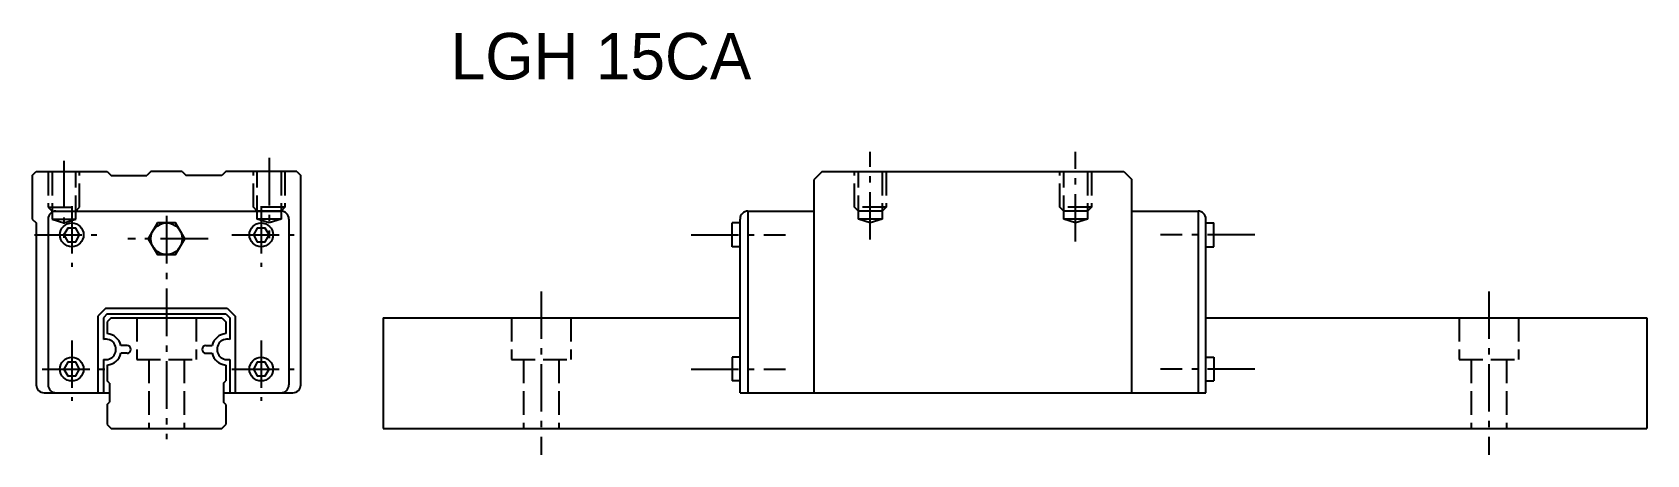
# Model space of a CAD drawing. Extents: x 538 to 742, y 159 to 212.
import ezdxf

# ---------------------------------------------------------------- set-up
doc = ezdxf.new("R2010")
doc.units = 0
doc.header["$MEASUREMENT"] = 0
doc.linetypes.add('DASHED', pattern=[4, 3, -1])
doc.linetypes.add('SCENTER', pattern=[9.2, 6, -1.2, 0.8, -1.2])
doc.layers.get('0').update_dxf_attribs({"linetype": 'CONTINUOUS'})
for name, color, linetype in [('CON', 2, 'CONTINUOUS'), ('DAS', 3, 'DASHED'), ('SCEN', 1, 'SCENTER')]:
    doc.layers.add(name, color=color, linetype=linetype)
doc.styles.add('CHINA', font='C2', dxfattribs={"bigfont": 'CHINA'})

msp = doc.modelspace()

# ---------------------------------------------------------------- linework, layer by layer
at = {"layer": 'CON'}
for p, q in [((537.63, 194.07), (538.13, 194.57)), ((538.13, 194.57), (547.13, 194.57)), ((547.13, 194.57), (547.63, 194.07)), ((552.63, 194.57), (552.13, 194.07)), ((556.63, 194.57), (552.63, 194.57)), ((556.63, 194.57), (557.13, 194.07)), ((562.13, 194.57), (561.63, 194.07)), ((571.13, 194.57), (562.13, 194.57)), ((571.13, 194.57), (571.63, 194.07)), ((637.66, 194.57), (636.66, 193.57)), ((637.66, 194.57), (675.86, 194.57)), ((675.86, 194.57), (676.86, 193.57)), ((537.63, 194.07), (537.63, 188.57)), ((547.63, 194.07), (552.13, 194.07)), ((561.63, 194.07), (557.13, 194.07)), ((571.63, 167.57), (571.63, 194.07)), ((636.66, 166.57), (636.66, 193.57)), ((676.86, 166.57), (676.86, 193.57)), ((537.63, 188.57), (538.13, 188.07)), ((539.63, 188.57), (539.63, 167.57)), ((540.63, 189.57), (569.13, 189.57)), ((570.13, 188.57), (570.13, 167.57)), ((627.26, 166.57), (627.26, 188.57)), ((628.26, 189.57), (636.66, 189.57)), ((628.26, 189.57), (628.26, 166.57)), ((676.86, 189.57), (685.26, 189.57)), ((685.26, 189.57), (685.26, 166.57)), ((686.26, 166.57), (686.26, 188.57)), ((538.13, 188.07), (538.13, 167.57)), ((626.26, 185.07), (626.26, 188.07)), ((627.26, 188.07), (626.26, 188.07)), ((686.26, 188.07), (687.26, 188.07)), ((687.26, 185.07), (687.26, 188.07)), ((627.26, 185.07), (626.26, 185.07)), ((686.26, 185.07), (687.26, 185.07)), ((546.93, 177.27), (545.93, 176.27)), ((545.93, 176.27), (545.93, 166.57)), ((547.13, 176.57), (546.63, 176.07)), ((546.63, 176.07), (546.63, 173.33)), ((546.93, 177.27), (562.33, 177.27)), ((547.13, 176.57), (562.13, 176.57)), ((547.63, 176.07), (547.13, 175.57)), ((547.63, 176.07), (561.63, 176.07)), ((561.63, 176.07), (562.13, 175.57)), ((562.13, 176.57), (562.63, 176.07)), ((562.33, 177.27), (563.33, 176.27)), ((562.63, 176.07), (562.63, 173.33)), ((563.33, 176.27), (563.33, 166.57)), ((582.08, 176.07), (582.08, 162.07)), ((582.08, 176.07), (627.26, 176.07)), ((686.26, 176.07), (742.08, 176.07)), ((742.08, 176.07), (742.08, 162.07)), ((547.13, 175.57), (547.13, 174.06)), ((562.13, 175.57), (562.13, 174.07)), ((549.63, 172.57), (548.85, 172.57)), ((559.63, 172.57), (560.4, 172.57)), ((546.63, 170.8), (546.63, 166.57)), ((547.13, 170.08), (547.13, 168.07)), ((549.63, 171.57), (548.85, 171.57)), ((559.63, 171.57), (560.4, 171.57)), ((562.13, 170.07), (562.13, 168.07)), ((562.63, 170.8), (562.63, 166.57)), ((626.26, 171.07), (626.26, 168.07)), ((627.26, 171.07), (626.26, 171.07)), ((686.26, 171.07), (687.26, 171.07)), ((687.26, 171.07), (687.26, 168.07)), ((547.43, 167.77), (547.13, 168.07)), ((547.43, 167.77), (547.43, 165.37)), ((561.83, 167.77), (562.13, 168.07)), ((561.83, 167.77), (561.83, 165.37)), ((627.26, 168.07), (626.26, 168.07)), ((686.26, 168.07), (687.26, 168.07)), ((539.13, 166.57), (547.43, 166.57)), ((561.83, 166.57), (570.63, 166.57)), ((627.26, 166.57), (686.26, 166.57)), ((547.13, 165.07), (547.43, 165.37)), ((547.13, 165.07), (547.13, 162.57)), ((562.13, 165.07), (561.83, 165.37)), ((562.13, 165.07), (562.13, 162.57)), ((547.13, 162.57), (547.63, 162.07)), ((547.63, 162.07), (561.63, 162.07)), ((561.63, 162.07), (562.13, 162.57)), ((582.08, 162.07), (742.08, 162.07))]:
    msp.add_line(p, q, dxfattribs=at)
for points in [[(543.63, 186.57), (543.13, 187.43), (542.13, 187.43), (541.63, 186.57), (542.13, 185.7), (543.13, 185.7)], [(553.48, 188.07), (552.32, 186.07), (553.48, 184.07), (555.79, 184.07), (556.94, 186.07), (555.79, 188.07)], [(567.63, 186.57), (567.13, 187.43), (566.13, 187.43), (565.63, 186.57), (566.13, 185.7), (567.13, 185.7)], [(543.63, 169.57), (543.13, 170.43), (542.13, 170.43), (541.63, 169.57), (542.13, 168.7), (543.13, 168.7)], [(567.63, 169.57), (567.13, 170.43), (566.13, 170.43), (565.63, 169.57), (566.13, 168.7), (567.13, 168.7)]]:
    msp.add_lwpolyline(points, close=True, dxfattribs=at)
for centre, radius in [((542.63, 186.57), 1.5), ((554.63, 186.07), 2), ((566.63, 186.57), 1.5), ((542.63, 169.57), 1.5), ((566.63, 169.57), 1.5)]:
    msp.add_circle(centre, radius, dxfattribs=at)
for centre, radius, start, end in [((540.63, 188.57), 1, 90, 180), ((569.13, 188.57), 1, 0, 90), ((628.26, 188.57), 1, 90, 180), ((685.26, 188.57), 1, 360, 90), ((546.93, 172.07), 2, 14.4775, 84.2608), ((562.33, 172.07), 2, 95.7392, 165.5225), ((546.93, 172.07), 1.3, 256.6576, 103.3424), ((549.63, 172.07), 0.5, 270, 90), ((559.63, 172.07), 0.5, 90, 270), ((562.33, 172.07), 1.3, 76.6576, 283.3424), ((546.93, 172.07), 2, 275.7392, 345.5225), ((562.33, 172.07), 2, 194.4775, 264.2608), ((539.13, 167.57), 1, 180, 270), ((540.63, 167.57), 1, 180, 270), ((569.13, 167.57), 1, 270, 0), ((570.63, 167.57), 1, 270, 0)]:
    msp.add_arc(centre, radius, start, end, dxfattribs=at)
at = {"layer": 'DAS'}
for p, q in [((539.63, 194.57), (539.63, 190.07)), ((540.13, 194.57), (540.13, 188.57)), ((543.13, 188.57), (543.13, 194.57)), ((543.63, 190.07), (543.63, 194.57)), ((565.63, 190.07), (565.63, 194.57)), ((566.13, 188.57), (566.13, 194.57)), ((569.13, 194.57), (569.13, 188.57)), ((569.63, 194.57), (569.63, 190.07)), ((641.76, 190.07), (641.76, 194.57)), ((642.26, 188.57), (642.26, 194.57)), ((645.26, 194.57), (645.26, 188.57)), ((645.76, 194.57), (645.76, 190.07)), ((667.76, 190.07), (667.76, 194.57)), ((668.26, 188.57), (668.26, 194.57)), ((671.26, 194.57), (671.26, 188.57)), ((671.76, 194.57), (671.76, 190.07)), ((539.63, 190.07), (540.13, 189.57)), ((539.63, 190.07), (543.63, 190.07)), ((540.13, 189.57), (543.13, 189.57)), ((540.13, 188.57), (541.63, 188.07)), ((540.13, 188.57), (543.13, 188.57)), ((541.63, 188.07), (543.13, 188.57)), ((543.13, 189.57), (543.63, 190.07)), ((569.63, 190.07), (565.63, 190.07)), ((566.13, 189.57), (565.63, 190.07)), ((569.13, 189.57), (566.13, 189.57)), ((569.13, 188.57), (566.13, 188.57)), ((567.63, 188.07), (566.13, 188.57)), ((569.13, 188.57), (567.63, 188.07)), ((569.63, 190.07), (569.13, 189.57)), ((645.76, 190.07), (641.76, 190.07)), ((642.26, 189.57), (641.76, 190.07)), ((645.26, 189.57), (642.26, 189.57)), ((645.26, 188.57), (642.26, 188.57)), ((643.76, 188.07), (642.26, 188.57)), ((645.26, 188.57), (643.76, 188.07)), ((645.76, 190.07), (645.26, 189.57)), ((668.26, 189.57), (667.76, 190.07)), ((671.76, 190.07), (667.76, 190.07)), ((671.26, 189.57), (668.26, 189.57)), ((669.76, 188.07), (668.26, 188.57)), ((671.26, 188.57), (668.26, 188.57)), ((671.26, 188.57), (669.76, 188.07)), ((671.76, 190.07), (671.26, 189.57)), ((550.88, 176.07), (550.88, 170.77)), ((558.38, 176.07), (558.38, 170.77)), ((598.33, 176.07), (598.33, 170.77)), ((605.83, 176.07), (605.83, 170.77)), ((718.33, 176.07), (718.33, 170.77)), ((725.83, 176.07), (725.83, 170.77)), ((550.88, 170.77), (558.38, 170.77)), ((552.38, 170.77), (552.38, 162.07)), ((556.88, 170.77), (556.88, 162.07)), ((598.33, 170.77), (605.83, 170.77)), ((599.83, 170.77), (599.83, 162.07)), ((604.33, 170.77), (604.33, 162.07)), ((718.33, 170.77), (725.83, 170.77)), ((719.83, 170.77), (719.83, 162.07)), ((724.33, 170.77), (724.33, 162.07))]:
    msp.add_line(p, q, dxfattribs=at)
at = {"layer": 'SCEN'}
for p, q in [((567.63, 196.3), (567.63, 186.13)), ((643.76, 185.99), (643.76, 197.07)), ((669.76, 185.74), (669.76, 197.07)), ((541.63, 195.96), (541.63, 186.21)), ((542.63, 190.21), (542.63, 182.54)), ((566.63, 190.21), (566.63, 182.54)), ((554.63, 188.96), (554.63, 160.69)), ((537.9, 186.57), (545.8, 186.57)), ((559.89, 186.07), (549.73, 186.07)), ((562.9, 186.57), (570.8, 186.57)), ((621.06, 186.57), (633.03, 186.57)), ((692.46, 186.57), (680.49, 186.57)), ((602.08, 179.41), (602.08, 158.73)), ((722.08, 179.41), (722.08, 158.73)), ((542.63, 173.21), (542.63, 165.54)), ((566.63, 173.21), (566.63, 165.54)), ((538.9, 169.57), (546.8, 169.57)), ((562.9, 169.57), (570.8, 169.57)), ((621.06, 169.57), (633.03, 169.57)), ((692.46, 169.57), (680.49, 169.57))]:
    msp.add_line(p, q, dxfattribs=at)

# ---------------------------------------------------------------- texts
at = {"insert": (590.62, 212.13), "char_height": 5.888, "width": 44.9097, "attachment_point": 1, "style": 'CHINA'}
msp.add_mtext('LGH 15CA', dxfattribs=at)

doc.saveas('drawing.dxf')
